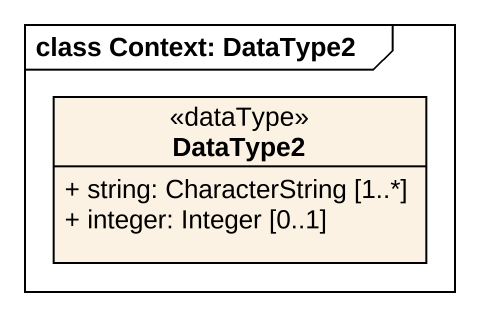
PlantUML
@startuml
mainframe class Context: DataType2
hide circle
hide empty members
skinparam classAttributeIconSize 0
class DataType2 <<dataType>> {
  + string: CharacterString [1..*]
  + integer: Integer [0..1]
}
@enduml
